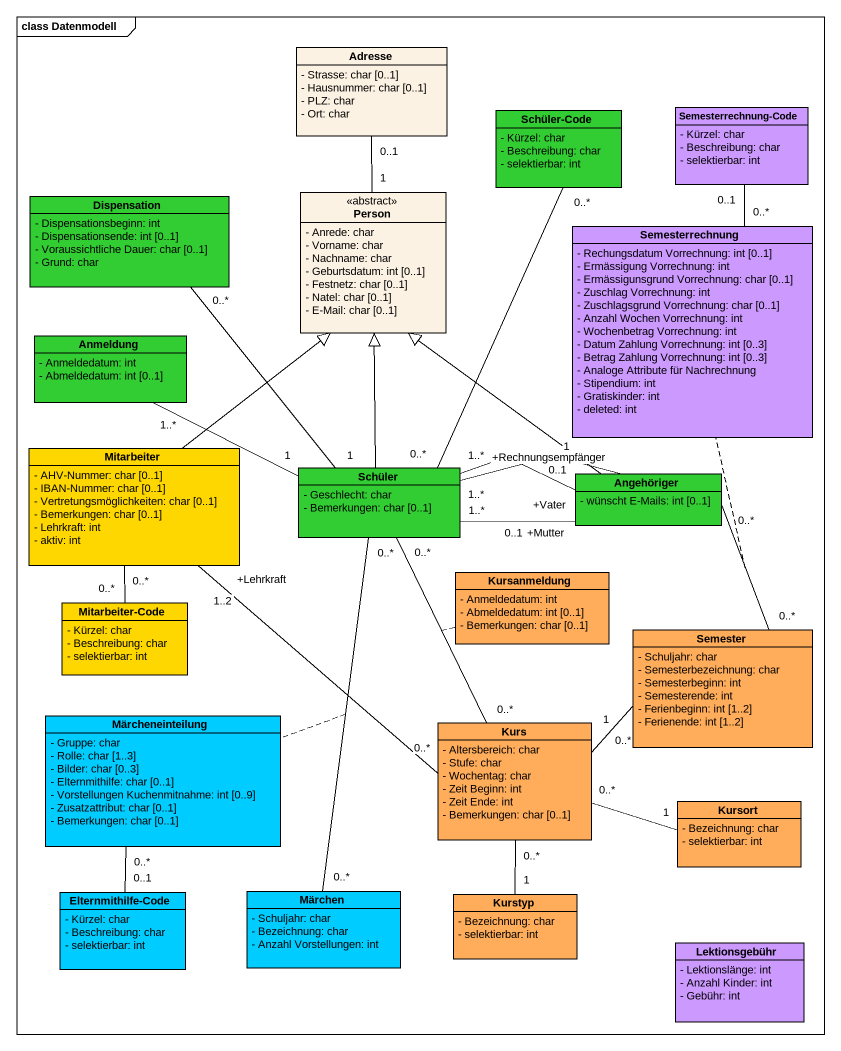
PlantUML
@startuml
mainframe class Datenmodell
hide circle
hide empty members
skinparam classAttributeIconSize 0
class Adresse {
  - Strasse: char [0..1]
  - Hausnummer: char [0..1]
  - PLZ: char
  - Ort: char
}
class "Semesterrechnung-Code" as Semesterrechnung_Code #CC99FF {
  - Kürzel: char
  - Beschreibung: char
  - selektierbar: int
}
class "Schüler-Code" as Schüler_Code #32CD32 {
  - Kürzel: char
  - Beschreibung: char
  - selektierbar: int
}
class Dispensation #32CD32 {
  - Dispensationsbeginn: int
  - Dispensationsende: int [0..1]
  - Voraussichtliche Dauer: char [0..1]
  - Grund: char
}
class "Person" as Person_ <<abstract>> {
  - Anrede: char
  - Vorname: char
  - Nachname: char
  - Geburtsdatum: int [0..1]
  - Festnetz: char [0..1]
  - Natel: char [0..1]
  - E-Mail: char [0..1]
}
class Semesterrechnung #CC99FF {
  - Rechungsdatum Vorrechnung: int [0..1]
  - Ermässigung Vorrechnung: int
  - Ermässigunsgrund Vorrechnung: char [0..1]
  - Zuschlag Vorrechnung: int
  - Zuschlagsgrund Vorrechnung: char [0..1]
  - Anzahl Wochen Vorrechnung: int
  - Wochenbetrag Vorrechnung: int
  - Datum Zahlung Vorrechnung: int [0..3]
  - Betrag Zahlung Vorrechnung: int [0..3]
  - Analoge Attribute für Nachrechnung
  - Stipendium: int
  - Gratiskinder: int
  - deleted: int
}
class Anmeldung #32CD32 {
  - Anmeldedatum: int
  - Abmeldedatum: int [0..1]
}
class Mitarbeiter #FFD700 {
  - AHV-Nummer: char [0..1]
  - IBAN-Nummer: char [0..1]
  - Vertretungsmöglichkeiten: char [0..1]
  - Bemerkungen: char [0..1]
  - Lehrkraft: int
  - aktiv: int
}
class Schüler #32CD32 {
  - Geschlecht: char
  - Bemerkungen: char [0..1]
}
class Angehöriger #32CD32 {
  - wünscht E-Mails: int [0..1]
}
class Kursanmeldung #FFAD5B {
  - Anmeldedatum: int
  - Abmeldedatum: int [0..1]
  - Bemerkungen: char [0..1]
}
class "Mitarbeiter-Code" as Mitarbeiter_Code #FFD700 {
  - Kürzel: char
  - Beschreibung: char
  - selektierbar: int
}
class Semester #FFAD5B {
  - Schuljahr: char
  - Semesterbezeichnung: char
  - Semesterbeginn: int
  - Semesterende: int
  - Ferienbeginn: int [1..2]
  - Ferienende: int [1..2]
}
class Märcheneinteilung #00CCFF {
  - Gruppe: char
  - Rolle: char [1..3]
  - Bilder: char [0..3]
  - Elternmithilfe: char [0..1]
  - Vorstellungen Kuchenmitnahme: int [0..9]
  - Zusatzattribut: char [0..1]
  - Bemerkungen: char [0..1]
}
class Kurs #FFAD5B {
  - Altersbereich: char
  - Stufe: char
  - Wochentag: char
  - Zeit Beginn: int
  - Zeit Ende: int
  - Bemerkungen: char [0..1]
}
class Kursort #FFAD5B {
  - Bezeichnung: char
  - selektierbar: int
}
class "Elternmithilfe-Code" as Elternmithilfe_Code #00CCFF {
  - Kürzel: char
  - Beschreibung: char
  - selektierbar: int
}
class Märchen #00CCFF {
  - Schuljahr: char
  - Bezeichnung: char
  - Anzahl Vorstellungen: int
}
class Kurstyp #FFAD5B {
  - Bezeichnung: char
  - selektierbar: int
}
class Lektionsgebühr #CC99FF {
  - Lektionslänge: int
  - Anzahl Kinder: int
  - Gebühr: int
}
Person_ "1" -up- "0..1" Adresse
Semesterrechnung "0..*" -up- "0..1" Semesterrechnung_Code
Mitarbeiter -up-|> Person_
Mitarbeiter "0..*" -- "0..*" Mitarbeiter_Code
Schüler "0..*" -up- "0..*" Schüler_Code
Schüler "1" -up- "0..*" Dispensation
Schüler -up-|> Person_
Schüler "1" -left- "1..*" Anmeldung
Schüler "1..*" -right- "+Mutter\n0..1" Angehöriger
Schüler "0..*" -- "0..*" Kurs
(Schüler, Kurs) .. Kursanmeldung
Angehöriger -up-|> Person_
Angehöriger "+Vater\n0..1" -left- "1..*" Schüler
Angehöriger "+Rechnungsempfänger\n1" -left- "1..*" Schüler
Angehöriger "0..*" -- "0..*" Semester
(Angehöriger, Semester) .. Semesterrechnung
Märcheneinteilung "0..*" -- "0..1" Elternmithilfe_Code
Kurs "0..*" -up- "+Lehrkraft\n1..2" Mitarbeiter
Kurs "0..*" -right- "1" Semester
Kurs "0..*" -right- "1" Kursort
Märchen "0..*" -up- "0..*" Schüler
(Märchen, Schüler) .. Märcheneinteilung
Kurstyp "1" -up- "0..*" Kurs
@enduml
